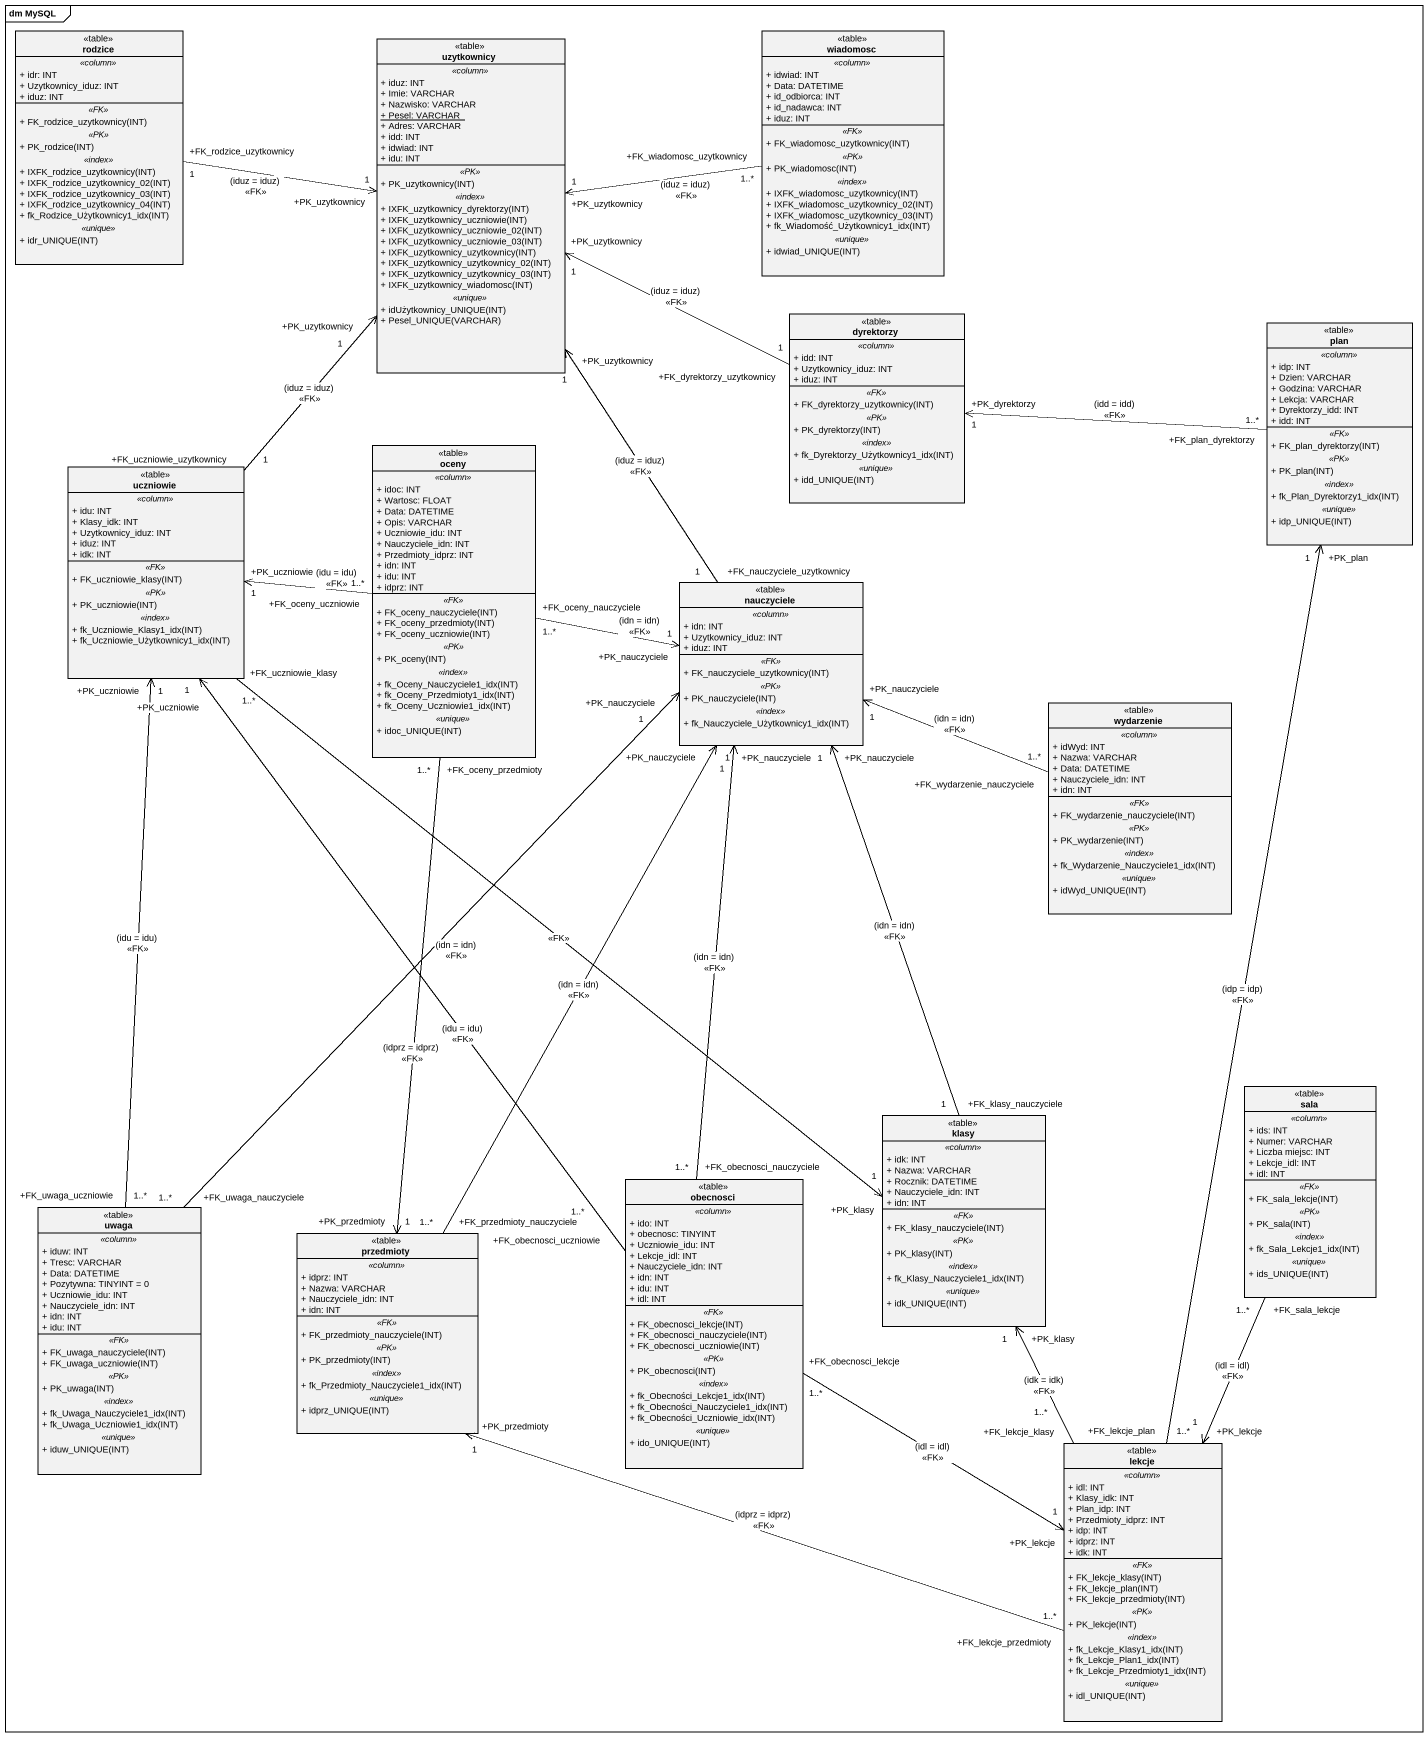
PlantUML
@startuml
mainframe dm MySQL
hide circle
hide empty members
skinparam classAttributeIconSize 0
class rodzice <<table>> {
  .. <<column>> ..
  + idr: INT
  + Uzytkownicy_iduz: INT
  + iduz: INT
  .. <<FK>> ..
  + FK_rodzice_uzytkownicy(INT)
  .. <<PK>> ..
  + PK_rodzice(INT)
  .. <<index>> ..
  + IXFK_rodzice_uzytkownicy(INT)
  + IXFK_rodzice_uzytkownicy_02(INT)
  + IXFK_rodzice_uzytkownicy_03(INT)
  + IXFK_rodzice_uzytkownicy_04(INT)
  + fk_Rodzice_Użytkownicy1_idx(INT)
  .. <<unique>> ..
  + idr_UNIQUE(INT)
}
class uzytkownicy <<table>> {
  .. <<column>> ..
  + iduz: INT
  + Imie: VARCHAR
  + Nazwisko: VARCHAR
  {static} + Pesel: VARCHAR
  + Adres: VARCHAR
  + idd: INT
  + idwiad: INT
  + idu: INT
  .. <<PK>> ..
  + PK_uzytkownicy(INT)
  .. <<index>> ..
  + IXFK_uzytkownicy_dyrektorzy(INT)
  + IXFK_uzytkownicy_uczniowie(INT)
  + IXFK_uzytkownicy_uczniowie_02(INT)
  + IXFK_uzytkownicy_uczniowie_03(INT)
  + IXFK_uzytkownicy_uzytkownicy(INT)
  + IXFK_uzytkownicy_uzytkownicy_02(INT)
  + IXFK_uzytkownicy_uzytkownicy_03(INT)
  + IXFK_uzytkownicy_wiadomosc(INT)
  .. <<unique>> ..
  + idUżytkownicy_UNIQUE(INT)
  + Pesel_UNIQUE(VARCHAR)
}
class wiadomosc <<table>> {
  .. <<column>> ..
  + idwiad: INT
  + Data: DATETIME
  + id_odbiorca: INT
  + id_nadawca: INT
  + iduz: INT
  .. <<FK>> ..
  + FK_wiadomosc_uzytkownicy(INT)
  .. <<PK>> ..
  + PK_wiadomosc(INT)
  .. <<index>> ..
  + IXFK_wiadomosc_uzytkownicy(INT)
  + IXFK_wiadomosc_uzytkownicy_02(INT)
  + IXFK_wiadomosc_uzytkownicy_03(INT)
  + fk_Wiadomość_Użytkownicy1_idx(INT)
  .. <<unique>> ..
  + idwiad_UNIQUE(INT)
}
class dyrektorzy <<table>> {
  .. <<column>> ..
  + idd: INT
  + Uzytkownicy_iduz: INT
  + iduz: INT
  .. <<FK>> ..
  + FK_dyrektorzy_uzytkownicy(INT)
  .. <<PK>> ..
  + PK_dyrektorzy(INT)
  .. <<index>> ..
  + fk_Dyrektorzy_Użytkownicy1_idx(INT)
  .. <<unique>> ..
  + idd_UNIQUE(INT)
}
class plan <<table>> {
  .. <<column>> ..
  + idp: INT
  + Dzien: VARCHAR
  + Godzina: VARCHAR
  + Lekcja: VARCHAR
  + Dyrektorzy_idd: INT
  + idd: INT
  .. <<FK>> ..
  + FK_plan_dyrektorzy(INT)
  .. <<PK>> ..
  + PK_plan(INT)
  .. <<index>> ..
  + fk_Plan_Dyrektorzy1_idx(INT)
  .. <<unique>> ..
  + idp_UNIQUE(INT)
}
class oceny <<table>> {
  .. <<column>> ..
  + idoc: INT
  + Wartosc: FLOAT
  + Data: DATETIME
  + Opis: VARCHAR
  + Uczniowie_idu: INT
  + Nauczyciele_idn: INT
  + Przedmioty_idprz: INT
  + idn: INT
  + idu: INT
  + idprz: INT
  .. <<FK>> ..
  + FK_oceny_nauczyciele(INT)
  + FK_oceny_przedmioty(INT)
  + FK_oceny_uczniowie(INT)
  .. <<PK>> ..
  + PK_oceny(INT)
  .. <<index>> ..
  + fk_Oceny_Nauczyciele1_idx(INT)
  + fk_Oceny_Przedmioty1_idx(INT)
  + fk_Oceny_Uczniowie1_idx(INT)
  .. <<unique>> ..
  + idoc_UNIQUE(INT)
}
class uczniowie <<table>> {
  .. <<column>> ..
  + idu: INT
  + Klasy_idk: INT
  + Uzytkownicy_iduz: INT
  + iduz: INT
  + idk: INT
  .. <<FK>> ..
  + FK_uczniowie_klasy(INT)
  .. <<PK>> ..
  + PK_uczniowie(INT)
  .. <<index>> ..
  + fk_Uczniowie_Klasy1_idx(INT)
  + fk_Uczniowie_Użytkownicy1_idx(INT)
}
class nauczyciele <<table>> {
  .. <<column>> ..
  + idn: INT
  + Uzytkownicy_iduz: INT
  + iduz: INT
  .. <<FK>> ..
  + FK_nauczyciele_uzytkownicy(INT)
  .. <<PK>> ..
  + PK_nauczyciele(INT)
  .. <<index>> ..
  + fk_Nauczyciele_Użytkownicy1_idx(INT)
}
class wydarzenie <<table>> {
  .. <<column>> ..
  + idWyd: INT
  + Nazwa: VARCHAR
  + Data: DATETIME
  + Nauczyciele_idn: INT
  + idn: INT
  .. <<FK>> ..
  + FK_wydarzenie_nauczyciele(INT)
  .. <<PK>> ..
  + PK_wydarzenie(INT)
  .. <<index>> ..
  + fk_Wydarzenie_Nauczyciele1_idx(INT)
  .. <<unique>> ..
  + idWyd_UNIQUE(INT)
}
class sala <<table>> {
  .. <<column>> ..
  + ids: INT
  + Numer: VARCHAR
  + Liczba miejsc: INT
  + Lekcje_idl: INT
  + idl: INT
  .. <<FK>> ..
  + FK_sala_lekcje(INT)
  .. <<PK>> ..
  + PK_sala(INT)
  .. <<index>> ..
  + fk_Sala_Lekcje1_idx(INT)
  .. <<unique>> ..
  + ids_UNIQUE(INT)
}
class klasy <<table>> {
  .. <<column>> ..
  + idk: INT
  + Nazwa: VARCHAR
  + Rocznik: DATETIME
  + Nauczyciele_idn: INT
  + idn: INT
  .. <<FK>> ..
  + FK_klasy_nauczyciele(INT)
  .. <<PK>> ..
  + PK_klasy(INT)
  .. <<index>> ..
  + fk_Klasy_Nauczyciele1_idx(INT)
  .. <<unique>> ..
  + idk_UNIQUE(INT)
}
class obecnosci <<table>> {
  .. <<column>> ..
  + ido: INT
  + obecnosc: TINYINT
  + Uczniowie_idu: INT
  + Lekcje_idl: INT
  + Nauczyciele_idn: INT
  + idn: INT
  + idu: INT
  + idl: INT
  .. <<FK>> ..
  + FK_obecnosci_lekcje(INT)
  + FK_obecnosci_nauczyciele(INT)
  + FK_obecnosci_uczniowie(INT)
  .. <<PK>> ..
  + PK_obecnosci(INT)
  .. <<index>> ..
  + fk_Obecności_Lekcje1_idx(INT)
  + fk_Obecności_Nauczyciele1_idx(INT)
  + fk_Obecności_Uczniowie_idx(INT)
  .. <<unique>> ..
  + ido_UNIQUE(INT)
}
class uwaga <<table>> {
  .. <<column>> ..
  + iduw: INT
  + Tresc: VARCHAR
  + Data: DATETIME
  + Pozytywna: TINYINT = 0
  + Uczniowie_idu: INT
  + Nauczyciele_idn: INT
  + idn: INT
  + idu: INT
  .. <<FK>> ..
  + FK_uwaga_nauczyciele(INT)
  + FK_uwaga_uczniowie(INT)
  .. <<PK>> ..
  + PK_uwaga(INT)
  .. <<index>> ..
  + fk_Uwaga_Nauczyciele1_idx(INT)
  + fk_Uwaga_Uczniowie1_idx(INT)
  .. <<unique>> ..
  + iduw_UNIQUE(INT)
}
class przedmioty <<table>> {
  .. <<column>> ..
  + idprz: INT
  + Nazwa: VARCHAR
  + Nauczyciele_idn: INT
  + idn: INT
  .. <<FK>> ..
  + FK_przedmioty_nauczyciele(INT)
  .. <<PK>> ..
  + PK_przedmioty(INT)
  .. <<index>> ..
  + fk_Przedmioty_Nauczyciele1_idx(INT)
  .. <<unique>> ..
  + idprz_UNIQUE(INT)
}
class lekcje <<table>> {
  .. <<column>> ..
  + idl: INT
  + Klasy_idk: INT
  + Plan_idp: INT
  + Przedmioty_idprz: INT
  + idp: INT
  + idprz: INT
  + idk: INT
  .. <<FK>> ..
  + FK_lekcje_klasy(INT)
  + FK_lekcje_plan(INT)
  + FK_lekcje_przedmioty(INT)
  .. <<PK>> ..
  + PK_lekcje(INT)
  .. <<index>> ..
  + fk_Lekcje_Klasy1_idx(INT)
  + fk_Lekcje_Plan1_idx(INT)
  + fk_Lekcje_Przedmioty1_idx(INT)
  .. <<unique>> ..
  + idl_UNIQUE(INT)
}
rodzice "+FK_rodzice_uzytkownicy\n1" -right-> "+PK_uzytkownicy\n1" uzytkownicy : (iduz = iduz)\n<<FK>>
wiadomosc "+FK_wiadomosc_uzytkownicy\n1..*" -left-> "+PK_uzytkownicy\n1" uzytkownicy : (iduz = iduz)\n<<FK>>
dyrektorzy "+FK_dyrektorzy_uzytkownicy\n1" -left-> "+PK_uzytkownicy\n1" uzytkownicy : (iduz = iduz)\n<<FK>>
plan "+FK_plan_dyrektorzy\n1..*" -left-> "+PK_dyrektorzy\n1" dyrektorzy : (idd = idd)\n<<FK>>
oceny "+FK_oceny_uczniowie\n1..*" -left-> "+PK_uczniowie\n1" uczniowie : (idu = idu)\n<<FK>>
oceny "+FK_oceny_nauczyciele\n1..*" -right-> "+PK_nauczyciele\n1" nauczyciele : (idn = idn)\n<<FK>>
oceny "+FK_oceny_przedmioty\n1..*" --> "+PK_przedmioty\n1" przedmioty : (idprz = idprz)\n<<FK>>
uczniowie "+FK_uczniowie_uzytkownicy\n1" -up-> "+PK_uzytkownicy\n1" uzytkownicy : (iduz = iduz)\n<<FK>>
uczniowie "+FK_uczniowie_klasy\n1..*" --> "+PK_klasy\n1" klasy : <<FK>>
nauczyciele "+FK_nauczyciele_uzytkownicy\n1" -up-> "+PK_uzytkownicy\n1" uzytkownicy : (iduz = iduz)\n<<FK>>
wydarzenie "+FK_wydarzenie_nauczyciele\n1..*" -left-> "+PK_nauczyciele\n1" nauczyciele : (idn = idn)\n<<FK>>
sala "+FK_sala_lekcje\n1..*" --> "+PK_lekcje\n1" lekcje : (idl = idl)\n<<FK>>
klasy "+FK_klasy_nauczyciele\n1" -up-> "+PK_nauczyciele\n1" nauczyciele : (idn = idn)\n<<FK>>
obecnosci "+FK_obecnosci_uczniowie\n1..*" -up-> "+PK_uczniowie\n1" uczniowie : (idu = idu)\n<<FK>>
obecnosci "+FK_obecnosci_nauczyciele\n1..*" -up-> "+PK_nauczyciele\n1" nauczyciele : (idn = idn)\n<<FK>>
obecnosci "+FK_obecnosci_lekcje\n1..*" --> "+PK_lekcje\n1" lekcje : (idl = idl)\n<<FK>>
uwaga "+FK_uwaga_uczniowie\n1..*" -up-> "+PK_uczniowie\n1" uczniowie : (idu = idu)\n<<FK>>
uwaga "+FK_uwaga_nauczyciele\n1..*" -up-> "+PK_nauczyciele\n1" nauczyciele : (idn = idn)\n<<FK>>
przedmioty "+FK_przedmioty_nauczyciele\n1..*" -up-> "+PK_nauczyciele\n1" nauczyciele : (idn = idn)\n<<FK>>
lekcje "+FK_lekcje_plan\n1..*" -up-> "+PK_plan\n1" plan : (idp = idp)\n<<FK>>
lekcje "+FK_lekcje_klasy\n1..*" -up-> "+PK_klasy\n1" klasy : (idk = idk)\n<<FK>>
lekcje "+FK_lekcje_przedmioty\n1..*" -left-> "+PK_przedmioty\n1" przedmioty : (idprz = idprz)\n<<FK>>
@enduml
